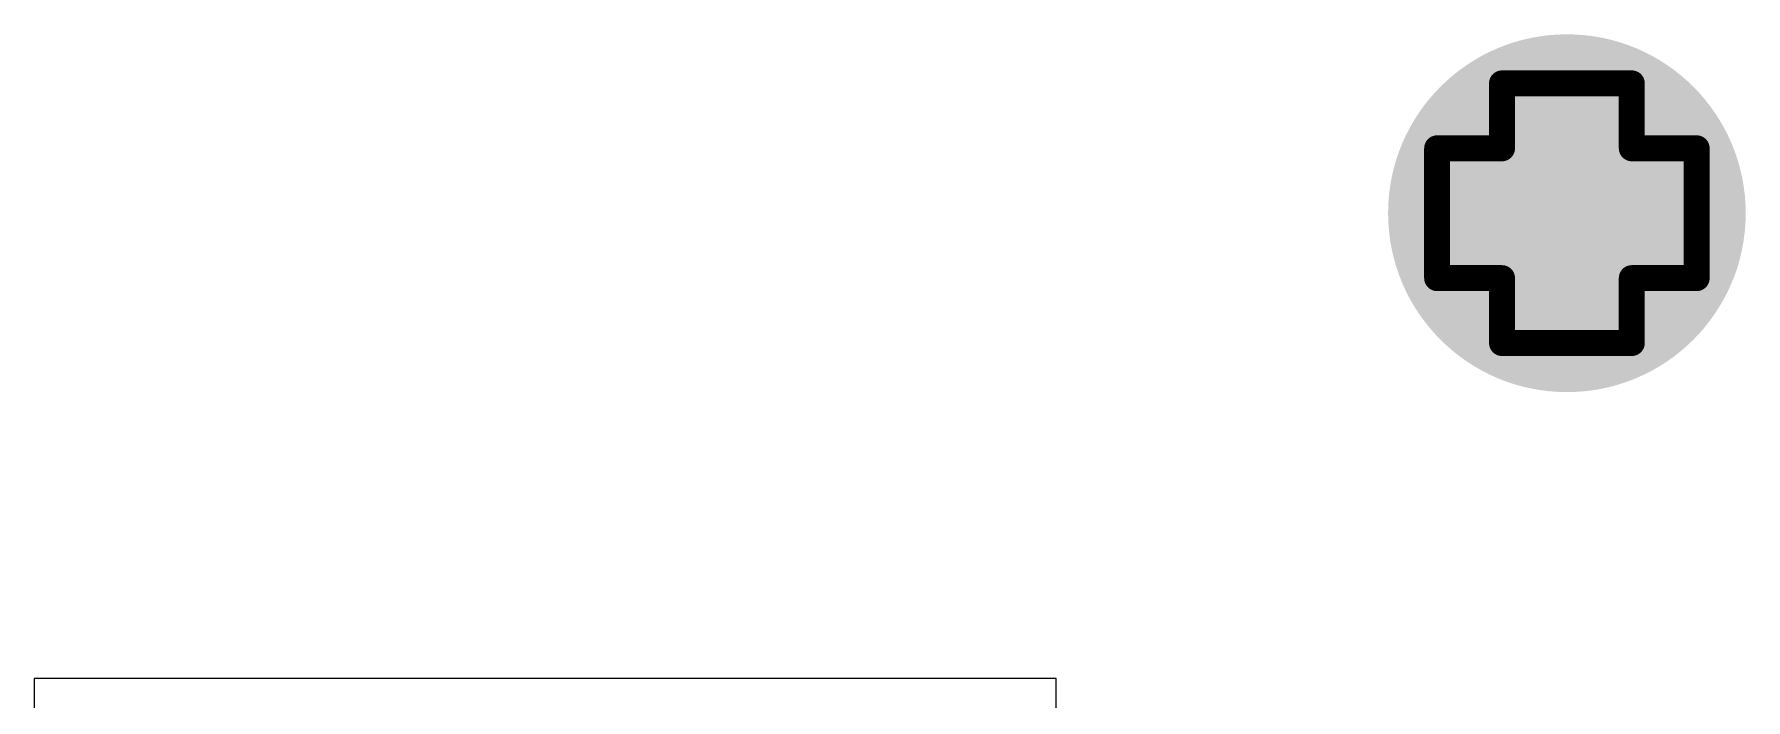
# Model space of a CAD drawing. Header units: millimetres. Extents: x -4.8 to 40.4, y -21.4 to 50.4.
# Drawn here: x 9 to 12.35, y 6.059 to 7.361 of the extents above; entities that cross this region are included whole.
import ezdxf

# ---------------------------------------------------------------- set-up
doc = ezdxf.new("R2010")
doc.units = ezdxf.units.MM
for name, color, linetype in [('BottomLayer', 5, 'Continuous'), ('DrillDrawing', 1, 'Continuous'), ('TopLayer', 1, 'Continuous'), ('ViaHoleLayer', 16, 'Continuous')]:
    doc.layers.add(name, color=color, linetype=linetype)

msp = doc.modelspace()

# ---------------------------------------------------------------- hatches: boundary and pattern name
at = {"layer": 'BottomLayer'}
h = msp.add_hatch(color=5, dxfattribs=at)
edge = h.paths.add_edge_path()
edge.add_arc((12, 7.0105), 0.35, 0, 360)
at = {"layer": 'TopLayer'}
h = msp.add_hatch(color=1, dxfattribs=at)
edge = h.paths.add_edge_path()
edge.add_arc((12, 7.0105), 0.35, 0, 360)
at = {"layer": 'ViaHoleLayer'}
h = msp.add_hatch(color=16, dxfattribs=at)
edge = h.paths.add_edge_path()
edge.add_arc((12, 7.0105), 0.2, 0, 360)

# ---------------------------------------------------------------- linework, layer by layer
at = {"layer": 'DrillDrawing', "const_width": 0.0508}
for points in [[(11.873, 7.1375), (11.873, 7.2645)], [(11.873, 7.2645), (12.127, 7.2645)], [(12.127, 7.1375), (12.127, 7.2645)], [(11.746, 6.8835), (11.746, 7.1375)], [(11.746, 7.1375), (11.873, 7.1375)], [(12.127, 7.1375), (12.254, 7.1375)], [(12.254, 6.8835), (12.254, 7.1375)], [(11.746, 6.8835), (11.873, 6.8835)], [(11.873, 6.7565), (11.873, 6.8835)], [(12.127, 6.8835), (12.254, 6.8835)], [(12.127, 6.7565), (12.127, 6.8835)], [(11.873, 6.7565), (12.127, 6.7565)]]:
    msp.add_lwpolyline(points, dxfattribs=at)
at = {"layer": 'DrillDrawing', "const_width": 0.0254}
for points in [[(11.8603, 7.2645, 1), (11.8857, 7.2645, 1)], [(11.8603, 7.2645, 1), (11.8857, 7.2645, 1)], [(12.1143, 7.2645, 1), (12.1397, 7.2645, 1)], [(12.1143, 7.2645, 1), (12.1397, 7.2645, 1)], [(11.7333, 7.1375, 1), (11.7587, 7.1375, 1)], [(11.7333, 7.1375, 1), (11.7587, 7.1375, 1)], [(11.8603, 7.1375, 1), (11.8857, 7.1375, 1)], [(11.8603, 7.1375, 1), (11.8857, 7.1375, 1)], [(12.1143, 7.1375, 1), (12.1397, 7.1375, 1)], [(12.1143, 7.1375, 1), (12.1397, 7.1375, 1)], [(12.2413, 7.1375, 1), (12.2667, 7.1375, 1)], [(12.2413, 7.1375, 1), (12.2667, 7.1375, 1)], [(11.7333, 6.8835, 1), (11.7587, 6.8835, 1)], [(11.7333, 6.8835, 1), (11.7587, 6.8835, 1)], [(11.8603, 6.8835, 1), (11.8857, 6.8835, 1)], [(11.8603, 6.8835, 1), (11.8857, 6.8835, 1)], [(12.1143, 6.8835, 1), (12.1397, 6.8835, 1)], [(12.1143, 6.8835, 1), (12.1397, 6.8835, 1)], [(12.2413, 6.8835, 1), (12.2667, 6.8835, 1)], [(12.2413, 6.8835, 1), (12.2667, 6.8835, 1)], [(11.8603, 6.7565, 1), (11.8857, 6.7565, 1)], [(11.8603, 6.7565, 1), (11.8857, 6.7565, 1)], [(12.1143, 6.7565, 1), (12.1397, 6.7565, 1)], [(12.1143, 6.7565, 1), (12.1397, 6.7565, 1)]]:
    msp.add_lwpolyline(points, format="xyb", close=True, dxfattribs=at)
at = {"layer": 'TopLayer'}
for p, q in [((11, 6.1), (9, 6.1)), ((9, 6.1), (9, 4.8)), ((11, 5.9853), (11, 6.1))]:
    msp.add_line(p, q, dxfattribs=at)

doc.saveas('drawing.dxf')
